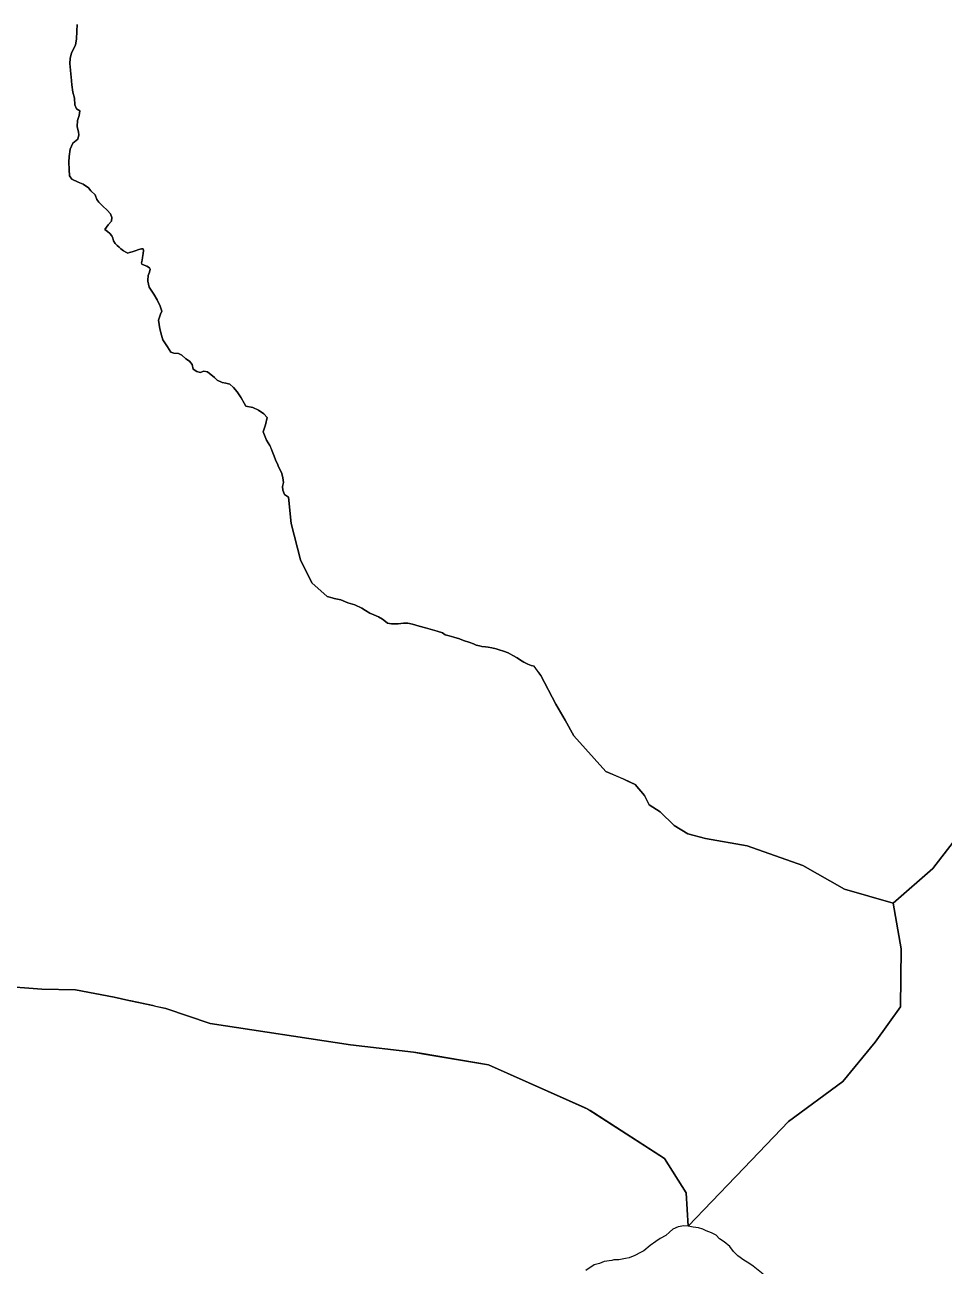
# Model space of a CAD drawing. Header units: metres. Extents: x 245125 to 394351, y 270578 to 4233311.
# Drawn here: x 280211 to 283179, y 4213538 to 4217548 of the extents above; entities that cross this region are included whole.
import ezdxf
from ezdxf.lldxf.tags import DXFTag

# ---------------------------------------------------------------- set-up
doc = ezdxf.new("R2010")
doc.units = ezdxf.units.M
doc.layers.add('ASTOTA', color=7, linetype='Continuous')
doc.layers.add('ΟΡΙΑ ΟΤΑ', color=7, linetype='Continuous')
tags = doc.linetypes.add('HIDDEN', pattern=[0.375, 0.25, -0.125]).pattern_tags.tags
tags[6:7] = [DXFTag(74, 4), DXFTag(75, 0), DXFTag(340, '0'), DXFTag(46, 1.0), DXFTag(50, 0.0), DXFTag(44, 0.0), DXFTag(45, 0.0)]
tags[4:5] = [DXFTag(74, 4), DXFTag(75, 0), DXFTag(340, '0'), DXFTag(46, 1.0), DXFTag(50, 0.0), DXFTag(44, 0.0), DXFTag(45, 0.0)]

msp = doc.modelspace()

# ---------------------------------------------------------------- linework, layer by layer
at = {"layer": 'ASTOTA', "color": 253, "linetype": 'HIDDEN', "ltscale": 300}
for points in [[(283207.9, 4214907), (283142.3, 4214822.8), (283014.9, 4214710.4), (282857.2, 4214755.3), (282722.6, 4214832.5), (282542.7, 4214895.2), (282408.1, 4214919.1), (282351.3, 4214934.2), (282307, 4214961.3), (282262.2, 4215005.6), (282226.8, 4215028.5), (282211.7, 4215058.7), (282182, 4215093.6), (282144.9, 4215110.9), (282141.6, 4215112.3), (282086.5, 4215135.9), (281983.7, 4215250.7), (281955.1, 4215301.1), (281925.8, 4215353.3), (281876.5, 4215445.5), (281854.8, 4215475.7), (281845.6, 4215478), (281834.7, 4215482.5), (281822.1, 4215489.4), (281811.5, 4215495.2), (281800, 4215503.2), (281786.8, 4215510.9), (281771.1, 4215519.5), (281755.9, 4215524.1), (281742.8, 4215529.2), (281732.4, 4215531.5), (281718.8, 4215534.9), (281706.8, 4215537.2), (281698, 4215538.5), (281686.7, 4215539.8), (281678.4, 4215541.4), (281668.4, 4215543.9), (281659.1, 4215547.6), (281647.6, 4215552.4), (281627.6, 4215558.9), (281614.5, 4215564.7), (281596.3, 4215569.8), (281580.6, 4215574.2), (281568.3, 4215577.5), (281559.2, 4215583.3), (281541.7, 4215589.1), (281526.7, 4215593.1), (281504.9, 4215599.7), (281484.5, 4215605.5), (281463, 4215611.7), (281447.4, 4215614.6), (281433.5, 4215615), (281416.1, 4215612.9), (281394.7, 4215612.4), (281382, 4215615.2), (281374.8, 4215619.9), (281366.1, 4215627.7), (281352.5, 4215635.5), (281338.1, 4215642.1), (281324.8, 4215647.6), (281310.3, 4215655.7), (281298.7, 4215662.9), (281275.8, 4215674), (281254.1, 4215681.1), (281230.6, 4215690.5), (281209.4, 4215695.1), (281203.3, 4215696.7), (281186.8, 4215701.1), (281137.9, 4215745.2), (281100.9, 4215819.1), (281071.1, 4215937.1), (281062.6, 4216022.4), (281049.1, 4216030.8), (281044.3, 4216044.1), (281043.2, 4216056.3), (281046.1, 4216069.8), (281043.7, 4216084), (281040.9, 4216098.3), (281028.8, 4216123.5), (281027.5, 4216126.4), (281020.3, 4216142.3), (281015.5, 4216154.6), (281009.6, 4216170.6), (281004.9, 4216182), (281002.1, 4216188.8), (280991.4, 4216205.9), (280980.7, 4216232.6), (280987.6, 4216255.1), (280993, 4216279.2), (280982.8, 4216291.4), (280965.2, 4216302.7), (280947, 4216311.8), (280924.5, 4216315.5), (280918.7, 4216325.7), (280909.6, 4216342.6), (280896.5, 4216362.5), (280884, 4216375.9), (280872.9, 4216386.7), (280860.1, 4216390.1), (280848.3, 4216391.8), (280832.1, 4216399.8), (280823.2, 4216408.8), (280800.8, 4216426.8), (280788.2, 4216429.2), (280777.4, 4216424.5), (280765.8, 4216427.5), (280754.3, 4216435.7), (280750.9, 4216450.6), (280742.7, 4216461.5), (280730.2, 4216468.9), (280717.2, 4216481.1), (280706.4, 4216486.2), (280691.4, 4216486.6), (280682.6, 4216490.1), (280671, 4216507.1), (280656.4, 4216529.8), (280652.4, 4216545.1), (280646.2, 4216565.5), (280642.8, 4216593.6), (280648.6, 4216613.3), (280653, 4216622.3), (280647.9, 4216638.6), (280638.1, 4216659.3), (280627.6, 4216677.3), (280612.3, 4216700.7), (280607.5, 4216719.7), (280607.8, 4216723.2), (280608.9, 4216737.4), (280613.6, 4216748.2), (280615, 4216758.4), (280613.1, 4216762.4), (280604.2, 4216768.5), (280595.6, 4216771.3), (280588.3, 4216774), (280587.7, 4216778.7), (280589.3, 4216787.2), (280590.9, 4216795.6), (280593, 4216809.3), (280594.3, 4216818.3), (280592.4, 4216824.5), (280587.4, 4216823.8), (280578.8, 4216821.4), (280567, 4216817.7), (280557.2, 4216814.4), (280548.9, 4216811.7), (280542.8, 4216810.3), (280537.2, 4216813), (280529, 4216817.6), (280521.2, 4216823.6), (280515.6, 4216829.2), (280509.1, 4216835), (280502, 4216841.6), (280497.2, 4216849.6), (280494.8, 4216858.8), (280492.1, 4216866.3), (280485.1, 4216874), (280477.3, 4216879.6), (280468.7, 4216886.1), (280480, 4216901.3), (280490.6, 4216913), (280492.1, 4216925.5), (280487.4, 4216936.9), (280476.1, 4216948.6), (280462.8, 4216961.5), (280449.5, 4216974.8), (280442.8, 4216983), (280438.2, 4216998.2), (280424, 4217011), (280416.6, 4217021.1), (280399, 4217033.3), (280383.4, 4217039.9), (280362.6, 4217049.3), (280354.8, 4217059.5), (280354, 4217080.6), (280352.9, 4217104.4), (280354.4, 4217122.8), (280356.8, 4217146.2), (280366.1, 4217165.4), (280382.2, 4217178.3), (280384.9, 4217192.4), (280384.4, 4217200.9), (280380, 4217219.2), (280381, 4217238.2), (280386.3, 4217254.3), (280387.8, 4217269.9), (280377.9, 4217276.1), (280371.7, 4217289.7), (280371, 4217310.8), (280366, 4217329.9), (280362.2, 4217354.3), (280360.4, 4217379.4), (280359.6, 4217388.8), (280358.5, 4217401.6), (280355.7, 4217422.9), (280356.6, 4217438.6), (280361, 4217457.1), (280368.2, 4217468.5), (280374.8, 4217483.5), (280377.3, 4217501.1), (280378.6, 4217526.8), (280380.1, 4217548.7)], [(282594.8, 4213511.7), (282562.5, 4213538.3), (282548, 4213548), (282532.8, 4213557.3), (282513, 4213570.9), (282499.5, 4213585.5), (282487.5, 4213601.5), (282468.7, 4213616.3), (282453.5, 4213626.5), (282443.5, 4213637.5), (282427.5, 4213645.9), (282410.8, 4213652.5), (282399.7, 4213657.5), (282385.8, 4213661.9), (282368.8, 4213664.1), (282352.3, 4213666.8), (282505.2, 4213826.4), (282508.4, 4213829.7), (282676.7, 4214005.4), (282852.4, 4214134.6), (282956.5, 4214261.4), (283038.3, 4214375.4), (283040.2, 4214563.1), (283014.9, 4214710.4), (283142.3, 4214822.8), (283207.9, 4214907)], [(280123.8, 4214443), (280265.1, 4214432.7), (280374.4, 4214430.5), (280499.7, 4214406.6), (280546.7, 4214396.3), (280552, 4214395.1), (280623.6, 4214379.4), (280632.4, 4214377.5), (280666, 4214370.1), (280809.5, 4214321.2), (281261.8, 4214252.4), (281466, 4214229.1), (281489.6, 4214225.1), (281495, 4214224.2), (281708, 4214188.3), (282028.8, 4214045.5), (282276.6, 4213885.2), (282346.6, 4213774.4), (282352.3, 4213666.8), (282338.5, 4213668.5), (282320.6, 4213665.4), (282303.1, 4213656.9), (282292.5, 4213647.3), (282280.1, 4213636.9), (282262.1, 4213627.1), (282247.9, 4213617.5), (282229.7, 4213604.7), (282209.4, 4213587.5), (282198.7, 4213582.5), (282180.6, 4213572.5), (282162.5, 4213564.4), (282149.9, 4213562.5), (282128.5, 4213558.5), (282112.5, 4213558.1), (282106.6, 4213556.6), (282081.7, 4213553.3), (282066.8, 4213546.8), (282049.3, 4213542.5), (282022.5, 4213523.8)]]:
    msp.add_lwpolyline(points, dxfattribs=at)
at = {"layer": 'ΟΡΙΑ ΟΤΑ'}
msp.add_lwpolyline([(280380.1, 4217548.7), (280378.6, 4217526.8), (280377.3, 4217501.1), (280374.8, 4217483.5), (280368.2, 4217468.5), (280361, 4217457.1), (280356.6, 4217438.6), (280355.7, 4217422.9), (280358.5, 4217401.6), (280359.6, 4217388.8), (280360.4, 4217379.4), (280362.2, 4217354.3), (280366, 4217329.9), (280371, 4217310.8), (280371.7, 4217289.7), (280377.9, 4217276.1), (280387.8, 4217269.9), (280386.3, 4217254.3), (280381, 4217238.2), (280380, 4217219.2), (280384.4, 4217200.9), (280384.9, 4217192.4), (280382.2, 4217178.3), (280366.1, 4217165.4), (280356.8, 4217146.2), (280354.4, 4217122.8), (280352.9, 4217104.4), (280354, 4217080.6), (280354.8, 4217059.5), (280362.6, 4217049.3), (280383.4, 4217039.9), (280399, 4217033.3), (280416.6, 4217021.1), (280424, 4217011), (280438.2, 4216998.2), (280442.8, 4216983), (280449.5, 4216974.8), (280462.8, 4216961.5), (280476.1, 4216948.6), (280487.4, 4216936.9), (280492.1, 4216925.5), (280490.6, 4216913), (280480, 4216901.3), (280468.7, 4216886.1), (280477.3, 4216879.6), (280485.1, 4216874), (280492.1, 4216866.3), (280494.8, 4216858.8), (280497.2, 4216849.6), (280502, 4216841.6), (280509.1, 4216835), (280515.6, 4216829.2), (280521.2, 4216823.6), (280529, 4216817.6), (280537.2, 4216813), (280542.8, 4216810.3), (280548.9, 4216811.7), (280557.2, 4216814.4), (280567, 4216817.7), (280578.8, 4216821.4), (280587.4, 4216823.8), (280592.4, 4216824.5), (280594.3, 4216818.3), (280593, 4216809.3), (280590.9, 4216795.6), (280589.3, 4216787.2), (280587.7, 4216778.7), (280588.3, 4216774), (280595.6, 4216771.3), (280604.2, 4216768.5), (280613.1, 4216762.4), (280615, 4216758.4), (280613.6, 4216748.2), (280608.9, 4216737.4), (280607.8, 4216723.2), (280607.5, 4216719.7), (280612.3, 4216700.7), (280627.6, 4216677.3), (280638.1, 4216659.3), (280647.9, 4216638.6), (280653, 4216622.3), (280648.6, 4216613.3), (280642.8, 4216593.6), (280646.2, 4216565.5), (280652.4, 4216545.1), (280656.4, 4216529.8), (280671, 4216507.1), (280682.6, 4216490.1), (280691.4, 4216486.6), (280706.4, 4216486.2), (280717.2, 4216481.1), (280730.2, 4216468.9), (280742.7, 4216461.5), (280750.9, 4216450.6), (280754.3, 4216435.7), (280765.8, 4216427.5), (280777.4, 4216424.5), (280788.2, 4216429.2), (280800.8, 4216426.8), (280823.2, 4216408.8), (280832.1, 4216399.8), (280848.3, 4216391.8), (280860.1, 4216390.1), (280872.9, 4216386.7), (280884, 4216375.9), (280896.5, 4216362.5), (280909.6, 4216342.6), (280918.7, 4216325.7), (280924.5, 4216315.5), (280947, 4216311.8), (280965.2, 4216302.7), (280982.8, 4216291.4), (280993, 4216279.2), (280987.6, 4216255.1), (280980.7, 4216232.6), (280991.4, 4216205.9), (281002.1, 4216188.8), (281009.6, 4216170.6), (281015.5, 4216154.6), (281020.3, 4216142.3), (281027.8, 4216125.9), (281028.8, 4216123.5), (281030, 4216121.2), (281040.9, 4216098.3), (281043.7, 4216084), (281046.1, 4216069.8), (281043.2, 4216056.3), (281044.3, 4216044.1), (281049.1, 4216030.8), (281062.6, 4216022.4), (281071.1, 4215937.1), (281100.9, 4215819.1), (281137.9, 4215745.2), (281186.8, 4215701.1), (281203.3, 4215696.7), (281209.4, 4215695.1), (281230.6, 4215690.5), (281254.1, 4215681.1), (281275.8, 4215674), (281298.7, 4215662.9), (281310.3, 4215655.7), (281324.8, 4215647.6), (281338.1, 4215642.1), (281352.5, 4215635.5), (281366.1, 4215627.7), (281374.8, 4215619.9), (281382, 4215615.2), (281394.7, 4215612.4), (281416.1, 4215612.9), (281433.5, 4215615), (281447.4, 4215614.6), (281463, 4215611.7), (281484.5, 4215605.5), (281504.9, 4215599.7), (281526.7, 4215593.1), (281541.7, 4215589.1), (281559.2, 4215583.3), (281568.3, 4215577.5), (281580.6, 4215574.2), (281596.3, 4215569.8), (281614.5, 4215564.7), (281627.6, 4215558.9), (281647.6, 4215552.4), (281659.1, 4215547.6), (281668.4, 4215543.9), (281678.4, 4215541.4), (281686.7, 4215539.8), (281698, 4215538.5), (281706.8, 4215537.2), (281718.8, 4215534.9), (281732.4, 4215531.5), (281742.8, 4215529.2), (281755.9, 4215524.1), (281771.1, 4215519.5), (281786.8, 4215510.9), (281800, 4215503.2), (281811.5, 4215495.2), (281822.1, 4215489.4), (281834.7, 4215482.5), (281845.6, 4215478), (281854.8, 4215475.7), (281859.1, 4215469.7), (281876.5, 4215445.5), (281925.8, 4215353.3), (281955.1, 4215301.1), (281983.7, 4215250.7), (282086.5, 4215135.9), (282133, 4215116), (282144.9, 4215110.9), (282157.7, 4215104.9), (282182, 4215093.6), (282211.7, 4215058.7), (282226.8, 4215028.5), (282262.2, 4215005.6), (282307, 4214961.3), (282351.3, 4214934.2), (282408.1, 4214919.1), (282542.7, 4214895.2), (282722.6, 4214832.5), (282857.2, 4214755.3), (283014.9, 4214710.4), (283040.2, 4214563.1), (283038.3, 4214375.4), (282956.5, 4214261.4), (282852.4, 4214134.6), (282676.7, 4214005.4), (282508.4, 4213829.7), (282505.2, 4213826.4), (282352.3, 4213666.8), (282346.6, 4213774.4), (282276.6, 4213885.2), (282048.1, 4214033), (282035.7, 4214041), (282028.8, 4214045.5), (282020.4, 4214049.2), (281708, 4214188.3), (281494.2, 4214224.4), (281487.6, 4214225.5), (281466, 4214229.1), (281261.8, 4214252.4), (280809.5, 4214321.2), (280666, 4214370.1), (280634, 4214377.1), (280623.9, 4214379.4), (280553.1, 4214394.8), (280546.8, 4214396.2), (280499.7, 4214406.6), (280374.4, 4214430.5), (280265.1, 4214432.7), (280123.8, 4214443)], dxfattribs=at)
msp.add_lwpolyline([(280380.1, 4217548.7), (280378.6, 4217526.8), (280377.3, 4217501.1), (280374.8, 4217483.5), (280368.2, 4217468.5), (280361, 4217457.1), (280356.6, 4217438.6), (280355.7, 4217422.9), (280358.5, 4217401.6), (280359.6, 4217388.8), (280360.4, 4217379.4), (280362.2, 4217354.3), (280366, 4217329.9), (280371, 4217310.8), (280371.7, 4217289.7), (280377.9, 4217276.1), (280387.8, 4217269.9), (280386.3, 4217254.3), (280381, 4217238.2), (280380, 4217219.2), (280384.4, 4217200.9), (280384.9, 4217192.4), (280382.2, 4217178.3), (280366.1, 4217165.4), (280356.8, 4217146.2), (280354.4, 4217122.8), (280352.9, 4217104.4), (280354, 4217080.6), (280354.8, 4217059.5), (280362.6, 4217049.3), (280383.4, 4217039.9), (280399, 4217033.3), (280416.6, 4217021.1), (280424, 4217011), (280438.2, 4216998.2), (280442.8, 4216983), (280449.5, 4216974.8), (280462.8, 4216961.5), (280476.1, 4216948.6), (280487.4, 4216936.9), (280492.1, 4216925.5), (280490.6, 4216913), (280480, 4216901.3), (280468.7, 4216886.1), (280477.3, 4216879.6), (280485.1, 4216874), (280492.1, 4216866.3), (280494.8, 4216858.8), (280497.2, 4216849.6), (280502, 4216841.6), (280509.1, 4216835), (280515.6, 4216829.2), (280521.2, 4216823.6), (280529, 4216817.6), (280537.2, 4216813), (280542.8, 4216810.3), (280548.9, 4216811.7), (280557.2, 4216814.4), (280567, 4216817.7), (280578.8, 4216821.4), (280587.4, 4216823.8), (280592.4, 4216824.5), (280594.3, 4216818.3), (280593, 4216809.3), (280590.9, 4216795.6), (280589.3, 4216787.2), (280587.7, 4216778.7), (280588.3, 4216774), (280595.6, 4216771.3), (280604.2, 4216768.5), (280613.1, 4216762.4), (280615, 4216758.4), (280613.6, 4216748.2), (280608.9, 4216737.4), (280607.8, 4216723.2), (280607.5, 4216719.7), (280612.3, 4216700.7), (280627.6, 4216677.3), (280638.1, 4216659.3), (280647.9, 4216638.6), (280653, 4216622.3), (280648.6, 4216613.3), (280642.8, 4216593.6), (280646.2, 4216565.5), (280652.4, 4216545.1), (280656.4, 4216529.8), (280671, 4216507.1), (280682.6, 4216490.1), (280691.4, 4216486.6), (280706.4, 4216486.2), (280717.2, 4216481.1), (280730.2, 4216468.9), (280742.7, 4216461.5), (280750.9, 4216450.6), (280754.3, 4216435.7), (280765.8, 4216427.5), (280777.4, 4216424.5), (280788.2, 4216429.2), (280800.8, 4216426.8), (280823.2, 4216408.8), (280832.1, 4216399.8), (280848.3, 4216391.8), (280860.1, 4216390.1), (280872.9, 4216386.7), (280884, 4216375.9), (280896.5, 4216362.5), (280909.6, 4216342.6), (280918.7, 4216325.7), (280924.5, 4216315.5), (280947, 4216311.8), (280965.2, 4216302.7), (280982.8, 4216291.4), (280993, 4216279.2), (280987.6, 4216255.1), (280980.7, 4216232.6), (280991.4, 4216205.9), (281002.1, 4216188.8), (281009.6, 4216170.6), (281015.5, 4216154.6), (281020.3, 4216142.3), (281027.8, 4216125.9), (281028.8, 4216123.5), (281030, 4216121.2), (281040.9, 4216098.3), (281043.7, 4216084), (281046.1, 4216069.8), (281043.2, 4216056.3), (281044.3, 4216044.1), (281049.1, 4216030.8), (281062.6, 4216022.4), (281071.1, 4215937.1), (281100.9, 4215819.1), (281137.9, 4215745.2), (281186.8, 4215701.1), (281203.3, 4215696.7), (281209.4, 4215695.1), (281230.6, 4215690.5), (281254.1, 4215681.1), (281275.8, 4215674), (281298.7, 4215662.9), (281310.3, 4215655.7), (281324.8, 4215647.6), (281338.1, 4215642.1), (281352.5, 4215635.5), (281366.1, 4215627.7), (281374.8, 4215619.9), (281382, 4215615.2), (281394.7, 4215612.4), (281416.1, 4215612.9), (281433.5, 4215615), (281447.4, 4215614.6), (281463, 4215611.7), (281484.5, 4215605.5), (281504.9, 4215599.7), (281526.7, 4215593.1), (281541.7, 4215589.1), (281559.2, 4215583.3), (281568.3, 4215577.5), (281580.6, 4215574.2), (281596.3, 4215569.8), (281614.5, 4215564.7), (281627.6, 4215558.9), (281647.6, 4215552.4), (281659.1, 4215547.6), (281668.4, 4215543.9), (281678.4, 4215541.4), (281686.7, 4215539.8), (281698, 4215538.5), (281706.8, 4215537.2), (281718.8, 4215534.9), (281732.4, 4215531.5), (281742.8, 4215529.2), (281755.9, 4215524.1), (281771.1, 4215519.5), (281786.8, 4215510.9), (281800, 4215503.2), (281811.5, 4215495.2), (281822.1, 4215489.4), (281834.7, 4215482.5), (281845.6, 4215478), (281854.8, 4215475.7), (281859.1, 4215469.7), (281876.5, 4215445.5), (281925.8, 4215353.3), (281955.1, 4215301.1), (281983.7, 4215250.7), (282086.5, 4215135.9), (282133, 4215116), (282144.9, 4215110.9), (282157.7, 4215104.9), (282182, 4215093.6), (282211.7, 4215058.7), (282226.8, 4215028.5), (282262.2, 4215005.6), (282307, 4214961.3), (282351.3, 4214934.2), (282408.1, 4214919.1), (282542.7, 4214895.2), (282722.6, 4214832.5), (282857.2, 4214755.3), (283014.9, 4214710.4), (283040.2, 4214563.1), (283038.3, 4214375.4), (282956.5, 4214261.4), (282852.4, 4214134.6), (282676.7, 4214005.4), (282508.4, 4213829.7), (282505.2, 4213826.4), (282352.3, 4213666.8), (282346.6, 4213774.4), (282276.6, 4213885.2), (282048.1, 4214033), (282035.7, 4214041), (282028.8, 4214045.5), (282020.4, 4214049.2), (281708, 4214188.3), (281494.2, 4214224.4), (281487.6, 4214225.5), (281466, 4214229.1), (281261.8, 4214252.4), (280809.5, 4214321.2), (280666, 4214370.1), (280634, 4214377.1), (280623.9, 4214379.4), (280553.1, 4214394.8), (280546.8, 4214396.2), (280499.7, 4214406.6), (280374.4, 4214430.5), (280265.1, 4214432.7), (280123.8, 4214443)], dxfattribs=at)
msp.add_lwpolyline([(280380.1, 4217548.7), (280378.6, 4217526.8), (280377.3, 4217501.1), (280374.8, 4217483.5), (280368.2, 4217468.5), (280361, 4217457.1), (280356.6, 4217438.6), (280355.7, 4217422.9), (280358.5, 4217401.6), (280359.6, 4217388.8), (280360.4, 4217379.4), (280362.2, 4217354.3), (280366, 4217329.9), (280371, 4217310.8), (280371.7, 4217289.7), (280377.9, 4217276.1), (280387.8, 4217269.9), (280386.3, 4217254.3), (280381, 4217238.2), (280380, 4217219.2), (280384.4, 4217200.9), (280384.9, 4217192.4), (280382.2, 4217178.3), (280366.1, 4217165.4), (280356.8, 4217146.2), (280354.4, 4217122.8), (280352.9, 4217104.4), (280354, 4217080.6), (280354.8, 4217059.5), (280362.6, 4217049.3), (280383.4, 4217039.9), (280399, 4217033.3), (280416.6, 4217021.1), (280424, 4217011), (280438.2, 4216998.2), (280442.8, 4216983), (280449.5, 4216974.8), (280462.8, 4216961.5), (280476.1, 4216948.6), (280487.4, 4216936.9), (280492.1, 4216925.5), (280490.6, 4216913), (280480, 4216901.3), (280468.7, 4216886.1), (280477.3, 4216879.6), (280485.1, 4216874), (280492.1, 4216866.3), (280494.8, 4216858.8), (280497.2, 4216849.6), (280502, 4216841.6), (280509.1, 4216835), (280515.6, 4216829.2), (280521.2, 4216823.6), (280529, 4216817.6), (280537.2, 4216813), (280542.8, 4216810.3), (280548.9, 4216811.7), (280557.2, 4216814.4), (280567, 4216817.7), (280578.8, 4216821.4), (280587.4, 4216823.8), (280592.4, 4216824.5), (280594.3, 4216818.3), (280593, 4216809.3), (280590.9, 4216795.6), (280589.3, 4216787.2), (280587.7, 4216778.7), (280588.3, 4216774), (280595.6, 4216771.3), (280604.2, 4216768.5), (280613.1, 4216762.4), (280615, 4216758.4), (280613.6, 4216748.2), (280608.9, 4216737.4), (280607.8, 4216723.2), (280607.5, 4216719.7), (280612.3, 4216700.7), (280627.6, 4216677.3), (280638.1, 4216659.3), (280647.9, 4216638.6), (280653, 4216622.3), (280648.6, 4216613.3), (280642.8, 4216593.6), (280646.2, 4216565.5), (280652.4, 4216545.1), (280656.4, 4216529.8), (280671, 4216507.1), (280682.6, 4216490.1), (280691.4, 4216486.6), (280706.4, 4216486.2), (280717.2, 4216481.1), (280730.2, 4216468.9), (280742.7, 4216461.5), (280750.9, 4216450.6), (280754.3, 4216435.7), (280765.8, 4216427.5), (280777.4, 4216424.5), (280788.2, 4216429.2), (280800.8, 4216426.8), (280823.2, 4216408.8), (280832.1, 4216399.8), (280848.3, 4216391.8), (280860.1, 4216390.1), (280872.9, 4216386.7), (280884, 4216375.9), (280896.5, 4216362.5), (280909.6, 4216342.6), (280918.7, 4216325.7), (280924.5, 4216315.5), (280947, 4216311.8), (280965.2, 4216302.7), (280982.8, 4216291.4), (280993, 4216279.2), (280987.6, 4216255.1), (280980.7, 4216232.6), (280991.4, 4216205.9), (281002.1, 4216188.8), (281009.6, 4216170.6), (281015.5, 4216154.6), (281020.3, 4216142.3), (281027.8, 4216125.9), (281028.8, 4216123.5), (281030, 4216121.2), (281040.9, 4216098.3), (281043.7, 4216084), (281046.1, 4216069.8), (281043.2, 4216056.3), (281044.3, 4216044.1), (281049.1, 4216030.8), (281062.6, 4216022.4), (281071.1, 4215937.1), (281100.9, 4215819.1), (281137.9, 4215745.2), (281186.8, 4215701.1), (281203.3, 4215696.7), (281209.4, 4215695.1), (281230.6, 4215690.5), (281254.1, 4215681.1), (281275.8, 4215674), (281298.7, 4215662.9), (281310.3, 4215655.7), (281324.8, 4215647.6), (281338.1, 4215642.1), (281352.5, 4215635.5), (281366.1, 4215627.7), (281374.8, 4215619.9), (281382, 4215615.2), (281394.7, 4215612.4), (281416.1, 4215612.9), (281433.5, 4215615), (281447.4, 4215614.6), (281463, 4215611.7), (281484.5, 4215605.5), (281504.9, 4215599.7), (281526.7, 4215593.1), (281541.7, 4215589.1), (281559.2, 4215583.3), (281568.3, 4215577.5), (281580.6, 4215574.2), (281596.3, 4215569.8), (281614.5, 4215564.7), (281627.6, 4215558.9), (281647.6, 4215552.4), (281659.1, 4215547.6), (281668.4, 4215543.9), (281678.4, 4215541.4), (281686.7, 4215539.8), (281698, 4215538.5), (281706.8, 4215537.2), (281718.8, 4215534.9), (281732.4, 4215531.5), (281742.8, 4215529.2), (281755.9, 4215524.1), (281771.1, 4215519.5), (281786.8, 4215510.9), (281800, 4215503.2), (281811.5, 4215495.2), (281822.1, 4215489.4), (281834.7, 4215482.5), (281845.6, 4215478), (281854.8, 4215475.7), (281859.1, 4215469.7), (281876.5, 4215445.5), (281925.8, 4215353.3), (281955.1, 4215301.1), (281983.7, 4215250.7), (282086.5, 4215135.9), (282133, 4215116), (282144.9, 4215110.9), (282157.7, 4215104.9), (282182, 4215093.6), (282211.7, 4215058.7), (282226.8, 4215028.5), (282262.2, 4215005.6), (282307, 4214961.3), (282351.3, 4214934.2), (282408.1, 4214919.1), (282542.7, 4214895.2), (282722.6, 4214832.5), (282857.2, 4214755.3), (283014.9, 4214710.4), (283040.2, 4214563.1), (283038.3, 4214375.4), (282956.5, 4214261.4), (282852.4, 4214134.6), (282676.7, 4214005.4), (282508.4, 4213829.7), (282505.2, 4213826.4), (282352.3, 4213666.8), (282346.6, 4213774.4), (282276.6, 4213885.2), (282048.1, 4214033), (282035.7, 4214041), (282028.8, 4214045.5), (282020.4, 4214049.2), (281708, 4214188.3), (281494.2, 4214224.4), (281487.6, 4214225.5), (281466, 4214229.1), (281261.8, 4214252.4), (280809.5, 4214321.2), (280666, 4214370.1), (280634, 4214377.1), (280623.9, 4214379.4), (280553.1, 4214394.8), (280546.8, 4214396.2), (280499.7, 4214406.6), (280374.4, 4214430.5), (280265.1, 4214432.7), (280123.8, 4214443)], dxfattribs=at)

doc.saveas('drawing.dxf')
